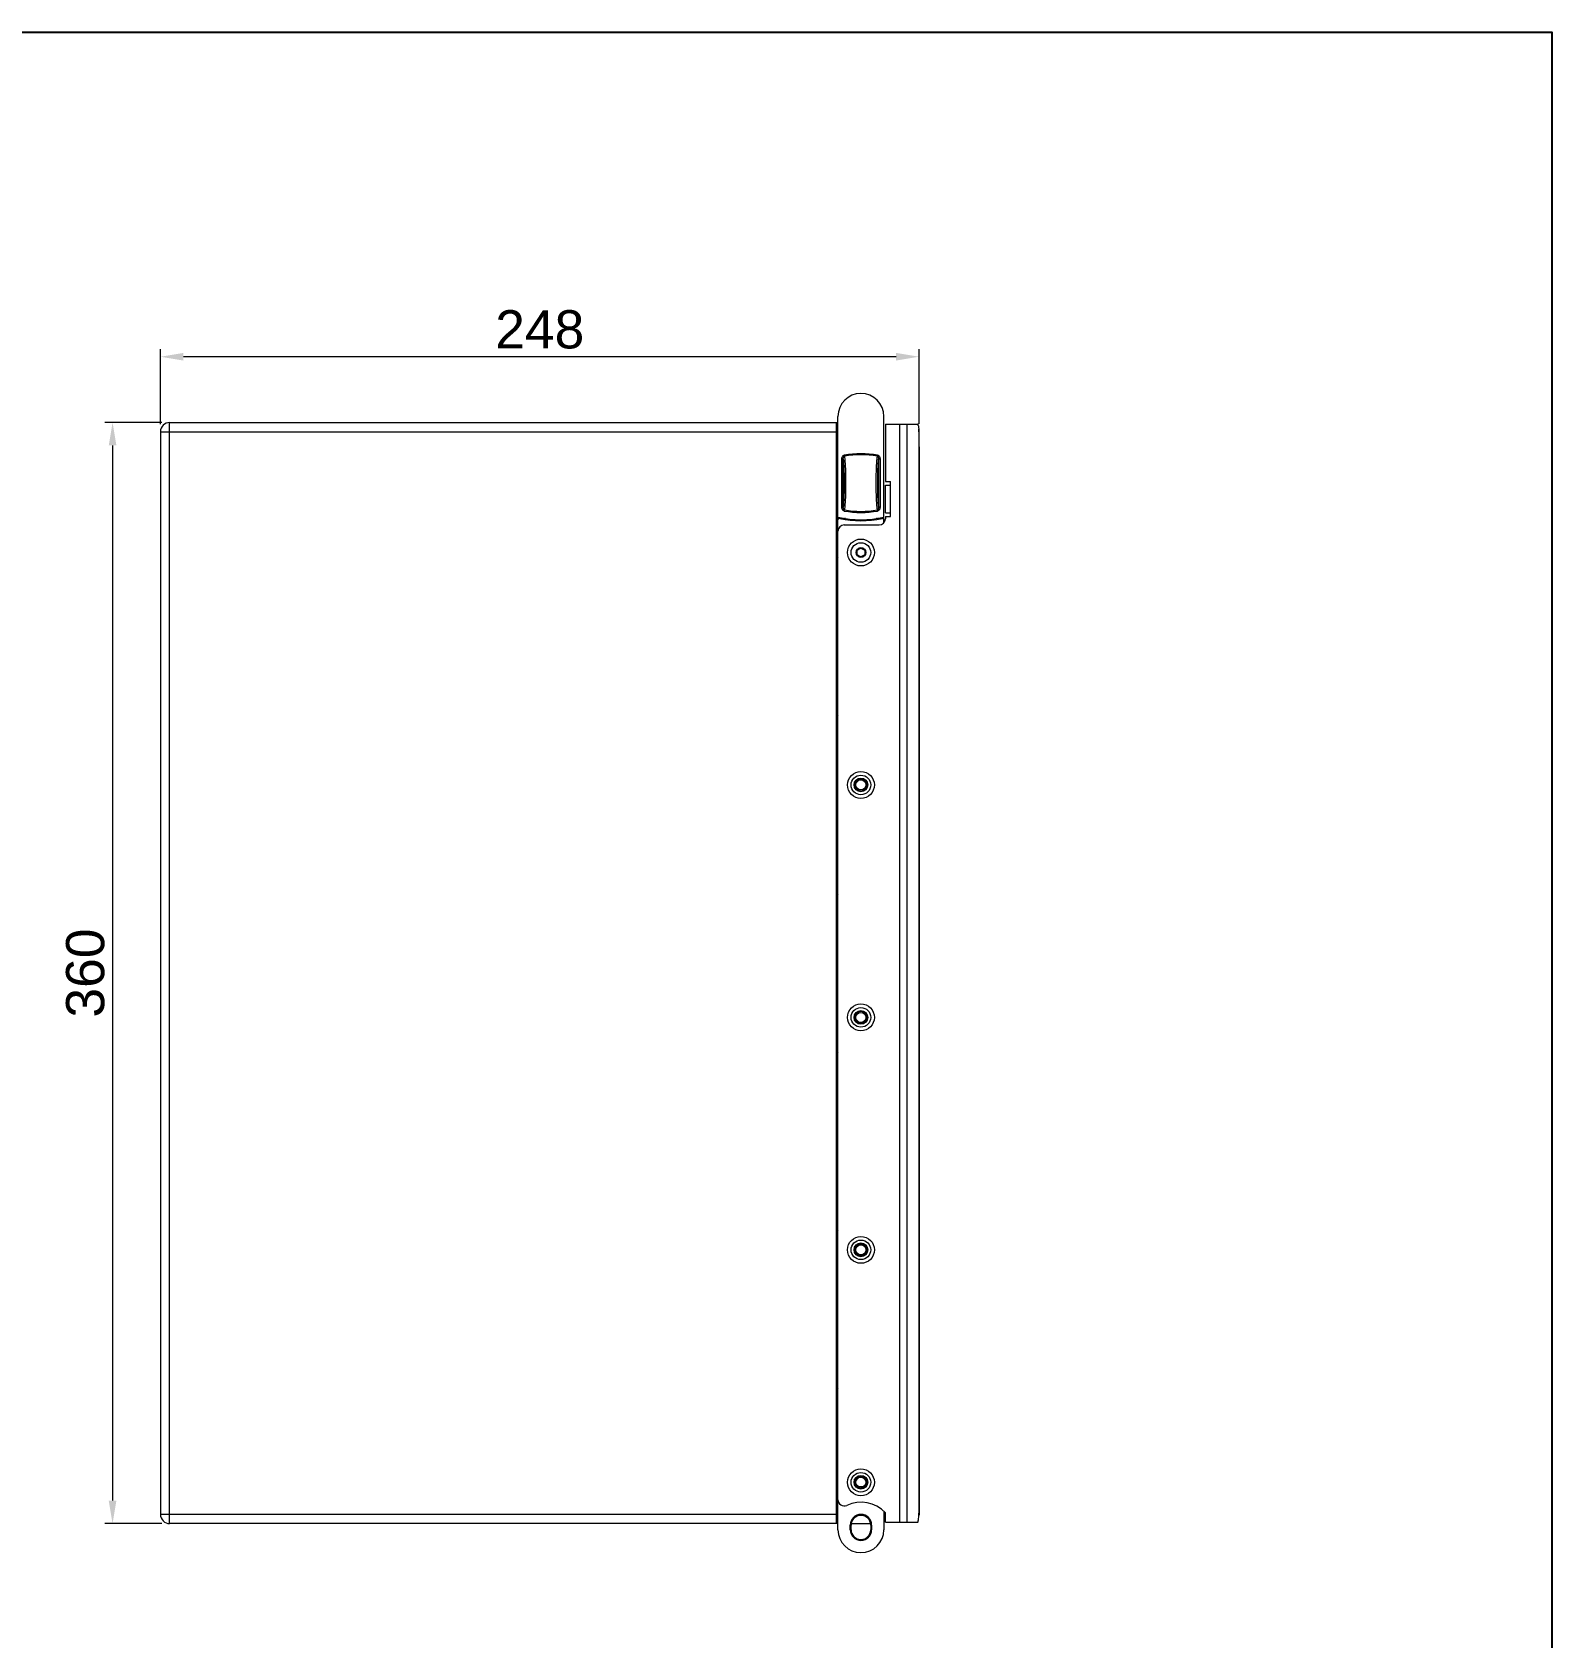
# Model space of a CAD drawing. Header units: millimetres. Extents: x 0 to 1485, y 0 to 1050.
# Drawn here: x 988 to 1485, y 525 to 1050 of the extents above; entities that cross this region are included whole.
import ezdxf

# ---------------------------------------------------------------- set-up
doc = ezdxf.new("R2010")
doc.units = ezdxf.units.MM
doc.header["$LTSCALE"] = 0.1
doc.layers.get('Defpoints').update_dxf_attribs({"lineweight": 9})
doc.layers.add('图框', color=7, linetype='Continuous')
doc.layers.add('标注', color=251, linetype='Continuous', lineweight=9)
doc.styles.get("Standard").update_dxf_attribs({"font": 'arial.ttf'})
doc.dimstyles.new('STANDARD 5', dxfattribs={"dimscale": 5, "dimtxt": 2.5, "dimasz": 1.5, "dimexe": 0.5, "dimexo": 0.5, "dimgap": 0.5, "dimtad": 1, "dimtoh": 1, "dimdec": 1, "dimzin": 12, "dimdsep": 46, "dimtxsty": 'Standard', "dimcen": 0, "dimclrd": 256, "dimclre": 256, "dimclrt": 256, "dimadec": 0, "dimazin": 0, "dimtp": 0.01, "dimtm": 0.01, "dimtfac": 1, "dimtdec": 1, "dimtofl": 0, "dimtmove": 0, "dimatfit": 3, "dimfxl": 1, "dimtolj": 1, "dimtzin": 4, "dimlwd": -1, "dimlwe": -1, "dimarcsym": 0})

# ---------------------------------------------------------------- blocks, each defined once
blk = doc.blocks.new('A4-H')
at = {"layer": '图框'}
blk.add_lwpolyline([(0, 210.02), (297, 210.02), (297, 0), (0, 0)], close=True, dxfattribs=at)
blk = doc.blocks.new('*D8')
at = {"layer": 'Defpoints', "color": 0, "transparency": 16777216}
for p in [(1029.86, 943.87), (1029.86, 919.37), (1277.91, 919.47)]:
    blk.add_point(p, dxfattribs=at)
at = {"layer": '标注', "transparency": 16777216}
for p, q in [((1029.86, 921.87), (1029.86, 946.37)), ((1277.91, 921.97), (1277.91, 946.37)), ((1270.41, 943.87), (1037.36, 943.87))]:
    blk.add_line(p, q, dxfattribs=at)
for points in [[(1037.36, 945.12), (1037.36, 942.62), (1029.86, 943.87)], [(1270.41, 945.12), (1270.41, 942.62), (1277.91, 943.87)]]:
    blk.add_solid(points, dxfattribs=at)
at = {"layer": '标注', "transparency": 16777216, "insert": (1153.89, 952.75), "char_height": 12.5, "attachment_point": 5}
blk.add_mtext('\\A1;248', dxfattribs=at)
blk = doc.blocks.new('*D9')
at = {"layer": 'Defpoints', "color": 0, "transparency": 16777216}
for p in [(1032.86, 922.37), (1014.2, 562.37), (1032.86, 562.37)]:
    blk.add_point(p, dxfattribs=at)
at = {"layer": '标注', "transparency": 16777216}
for p, q in [((1030.36, 922.37), (1011.7, 922.37)), ((1014.2, 914.87), (1014.2, 569.87)), ((1030.36, 562.37), (1011.7, 562.37))]:
    blk.add_line(p, q, dxfattribs=at)
for points in [[(1012.95, 914.87), (1015.45, 914.87), (1014.2, 922.37)], [(1012.95, 569.87), (1015.45, 569.87), (1014.2, 562.37)]]:
    blk.add_solid(points, dxfattribs=at)
at = {"layer": '标注', "transparency": 16777216, "insert": (1005.32, 742.37), "char_height": 12.5, "attachment_point": 5, "rotation": 90}
blk.add_mtext('\\A1;360', dxfattribs=at)

msp = doc.modelspace()

# ---------------------------------------------------------------- linework, layer by layer
at = {"lineweight": 9}
for p, q in [((1251.41, 560.37), (1251.41, 924.37)), ((1266.41, 889.59), (1266.41, 924.37)), ((1029.86, 919.37), (1029.86, 565.37)), ((1029.86, 919.37), (1250.91, 919.37)), ((1032.86, 562.37), (1032.86, 922.37)), ((1032.86, 922.37), (1251.41, 922.37)), ((1250.91, 562.37), (1250.91, 922.37)), ((1266.91, 921.87), (1266.91, 903.07)), ((1266.91, 921.87), (1277.54, 921.87)), ((1271.55, 921.87), (1271.55, 571.15)), ((1273.94, 921.87), (1273.94, 917.08)), ((1277.69, 921.29), (1277.85, 919.69)), ((1277.85, 919.69), (1277.85, 903.68)), ((1277.85, 919.47), (1277.91, 919.47)), ((1277.91, 914.41), (1277.91, 919.47)), ((1273.94, 917.08), (1273.94, 562.87)), ((1277.91, 914.41), (1277.91, 567.98)), ((1250.91, 910.37), (1251.41, 910.37)), ((1252.66, 894.74), (1252.66, 910.4)), ((1252.66, 910.4), (1253.15, 910.4)), ((1253.15, 894.74), (1253.15, 910.4)), ((1253.47, 911.71), (1253.54, 911.34)), ((1264.35, 911.71), (1264.29, 911.34)), ((1264.67, 910.4), (1264.67, 894.74)), ((1265.17, 910.4), (1264.67, 910.4)), ((1265.17, 910.4), (1265.17, 894.74)), ((1266.91, 903.07), (1268.61, 903.07)), ((1268.61, 891.67), (1268.61, 903.07)), ((1277.85, 903.68), (1277.85, 581.06)), ((1266.91, 892.87), (1266.91, 901.87)), ((1266.91, 901.87), (1268.61, 901.87)), ((1252.66, 894.74), (1253.15, 894.74)), ((1253.47, 893.43), (1253.54, 893.8)), ((1264.35, 893.43), (1264.29, 893.8)), ((1265.17, 894.74), (1264.67, 894.74)), ((1266.91, 892.87), (1268.61, 892.87)), ((1253.41, 888.87), (1264.91, 888.87)), ((1266.91, 891.67), (1266.91, 890.87)), ((1266.91, 891.67), (1268.61, 891.67)), ((1257.66, 880.59), (1258.91, 881.31)), ((1257.66, 879.15), (1257.66, 880.59)), ((1258.91, 878.43), (1257.66, 879.15)), ((1258.91, 881.31), (1260.16, 880.59)), ((1260.16, 879.15), (1258.91, 878.43)), ((1260.16, 880.59), (1260.16, 879.15)), ((1277.85, 581.06), (1277.85, 565.05)), ((1251.41, 574.37), (1250.91, 574.37)), ((1259.58, 574.37), (1258.25, 574.37)), ((1271.55, 571.15), (1271.55, 562.87)), ((1277.91, 567.98), (1277.91, 565.27)), ((1250.91, 565.37), (1029.86, 565.37)), ((1251.41, 562.37), (1032.86, 562.37)), ((1255.41, 561.87), (1255.71, 561.87)), ((1255.41, 560.37), (1255.41, 561.87)), ((1255.71, 560.37), (1255.71, 561.87)), ((1255.8, 562.37), (1262.03, 562.37)), ((1262.41, 561.87), (1262.11, 561.87)), ((1262.11, 561.87), (1262.11, 560.37)), ((1262.41, 561.87), (1262.41, 560.37)), ((1266.41, 566.33), (1266.41, 560.37)), ((1266.91, 562.87), (1266.91, 565.92)), ((1266.91, 562.87), (1277.54, 562.87)), ((1277.69, 563.46), (1277.85, 565.05)), ((1277.85, 565.27), (1277.91, 565.27)), ((1255.41, 560.37), (1255.71, 560.37)), ((1262.41, 560.37), (1262.11, 560.37))]:
    msp.add_line(p, q, dxfattribs=at)
for centre, radius in [((1258.91, 879.87), 4.4), ((1258.91, 879.87), 3.2), ((1258.91, 879.87), 1.6), ((1258.91, 803.87), 4.4), ((1258.91, 803.87), 3.2), ((1258.91, 803.87), 2.25), ((1258.91, 803.87), 2), ((1258.91, 803.87), 1.65), ((1258.91, 727.87), 4.4), ((1258.91, 727.87), 3.2), ((1258.91, 727.87), 2.25), ((1258.91, 727.87), 2), ((1258.91, 727.87), 1.65), ((1258.91, 651.87), 4.4), ((1258.91, 651.87), 3.2), ((1258.91, 651.87), 2.25), ((1258.91, 651.87), 2), ((1258.91, 651.87), 1.65), ((1258.91, 575.87), 4.4), ((1258.91, 575.87), 3.2), ((1258.91, 575.87), 2.25), ((1258.91, 575.87), 2), ((1258.91, 575.87), 1.65)]:
    msp.add_circle(centre, radius, dxfattribs=at)
for centre, radius, start, end in [((1258.91, 924.37), 7.5, 0, 180), ((1032.86, 919.37), 3, 90, 180), ((1275.51, 919.47), 2.4, 0, 16.6291), ((1268.3, 918.61), 9.61, 5.1167, 6.4438), ((1268.36, 918.62), 9.55, 4.3096, 5.116), ((1258.91, 880.71), 31.47, 80.045, 99.955), ((1258.91, 881.67), 30.16, 79.7297, 100.2703), ((1258.91, 924.43), 31.47, 260.045, 279.955), ((1258.91, 923.47), 30.16, 259.7297, 280.2703), ((1258.91, 923.57), 33, 256.8634, 283.1366), ((1251.91, 890.51), 0.5, 78.0115, 180), ((1253.41, 886.87), 2, 90, 180), ((1258.91, 923.47), 33.2, 258.0115, 281.9885), ((1253.71, 890.17), 0.8, 81.1501, 125.2095), ((1264.11, 890.17), 0.8, 54.7905, 98.8499), ((1264.91, 890.87), 2, 270, 0), ((1265.91, 890.51), 0.5, 0, 101.9885), ((1253.91, 879.87), 3, 180, 213.5245), ((1253.91, 824.87), 3, 146.4755, 180), ((1253.91, 769.87), 3, 180, 213.5245), ((1253.91, 714.87), 3, 146.4755, 180), ((1253.91, 659.87), 3, 180, 213.5245), ((1253.91, 604.87), 3, 146.4755, 180), ((1253.41, 570.15), 2, 180, 295.029), ((1258.91, 558.37), 11, 43.3418, 115.029), ((1032.86, 565.37), 3, 180, 270), ((1258.91, 561.87), 3.5, 0, 180), ((1258.91, 561.87), 3.2, 0, 180), ((1275.51, 565.27), 2.4, 343.3709, 0), ((1268.33, 566.13), 9.59, 353.555, 355.6884), ((1268.42, 566.12), 9.49, 355.6894, 357.8388), ((1268.48, 566.12), 9.43, 357.8397, 359.9992), ((1258.91, 560.37), 7.5, 180, 0), ((1258.91, 560.37), 3.5, 180, 0), ((1258.91, 560.37), 3.2, 180, 0)]:
    msp.add_arc(centre, radius, start, end, dxfattribs=at)
for points, knots in [([(1277.69, 921.29), (1277.68, 921.37), (1277.66, 921.51), (1277.62, 921.7), (1277.6, 921.81), (1277.56, 921.87), (1277.54, 921.87)], [0, 0, 0, 0, 0.407233, 0.713408, 0.908938, 1, 1, 1, 1]), ([(1252.66, 910.4), (1252.66, 910.54), (1252.68, 910.82), (1252.8, 911.15), (1252.95, 911.39), (1253.1, 911.54), (1253.27, 911.65), (1253.4, 911.7), (1253.47, 911.71)], [0, 0, 0, 0, 0.249953, 0.499629, 0.62475, 0.749849, 0.874937, 1, 1, 1, 1]), ([(1253.15, 910.4), (1253.15, 910.49), (1253.15, 910.63), (1253.18, 910.8), (1253.21, 910.94), (1253.25, 911.06), (1253.32, 911.18), (1253.41, 911.29), (1253.49, 911.33), (1253.54, 911.34)], [0, 0, 0, 0, 0.247005, 0.370765, 0.494823, 0.619377, 0.744762, 0.871527, 1, 1, 1, 1]), ([(1253.15, 910.4), (1253.2, 909.84), (1253.28, 908.63), (1253.36, 906.74), (1253.41, 904.69), (1253.43, 902.57), (1253.41, 900.45), (1253.36, 898.41), (1253.28, 896.51), (1253.2, 895.3), (1253.15, 894.74)], [0, 0, 0, 0, 0.108583, 0.231158, 0.363217, 0.500005, 0.636792, 0.768851, 0.891422, 1, 1, 1, 1]), ([(1253.54, 911.34), (1253.57, 911.05), (1253.63, 910.44), (1253.73, 909.12), (1253.83, 907.3), (1253.91, 904.99), (1253.93, 902.57), (1253.91, 900.16), (1253.83, 897.84), (1253.73, 896.03), (1253.63, 894.7), (1253.57, 894.09), (1253.54, 893.8)], [0, 0, 0, 0, 0.050017, 0.104963, 0.226971, 0.360588, 0.500003, 0.639418, 0.773035, 0.895038, 0.949982, 1, 1, 1, 1]), ([(1264.29, 893.8), (1264.26, 894.09), (1264.2, 894.7), (1264.09, 896.03), (1263.99, 897.84), (1263.92, 900.16), (1263.9, 902.57), (1263.92, 904.99), (1263.99, 907.3), (1264.09, 909.12), (1264.2, 910.44), (1264.26, 911.05), (1264.29, 911.34)], [0, 0, 0, 0, 0.050017, 0.104963, 0.226971, 0.360588, 0.500003, 0.639418, 0.773035, 0.895038, 0.949982, 1, 1, 1, 1]), ([(1264.29, 911.34), (1264.34, 911.33), (1264.42, 911.29), (1264.51, 911.18), (1264.58, 911.06), (1264.62, 910.94), (1264.65, 910.8), (1264.67, 910.63), (1264.68, 910.49), (1264.67, 910.4)], [0, 0, 0, 0, 0.128449, 0.255265, 0.380709, 0.505282, 0.629328, 0.753073, 1, 1, 1, 1]), ([(1264.35, 911.71), (1264.42, 911.7), (1264.56, 911.65), (1264.73, 911.54), (1264.88, 911.39), (1265.03, 911.15), (1265.14, 910.82), (1265.17, 910.54), (1265.17, 910.4)], [0, 0, 0, 0, 0.125043, 0.250152, 0.375301, 0.500468, 0.75018, 1, 1, 1, 1]), ([(1264.67, 894.74), (1264.63, 895.3), (1264.55, 896.51), (1264.47, 898.41), (1264.42, 900.45), (1264.4, 902.57), (1264.42, 904.69), (1264.47, 906.74), (1264.55, 908.63), (1264.63, 909.84), (1264.67, 910.4)], [0, 0, 0, 0, 0.108583, 0.231158, 0.363217, 0.500004, 0.636792, 0.768851, 0.891422, 1, 1, 1, 1]), ([(1253.47, 893.43), (1253.4, 893.45), (1253.27, 893.49), (1253.1, 893.61), (1252.95, 893.76), (1252.8, 893.99), (1252.68, 894.32), (1252.66, 894.6), (1252.66, 894.74)], [0, 0, 0, 0, 0.125043, 0.250152, 0.375301, 0.500468, 0.75018, 1, 1, 1, 1]), ([(1253.54, 893.8), (1253.49, 893.81), (1253.41, 893.85), (1253.32, 893.96), (1253.25, 894.08), (1253.21, 894.21), (1253.18, 894.34), (1253.15, 894.52), (1253.15, 894.65), (1253.15, 894.74)], [0, 0, 0, 0, 0.128449, 0.255265, 0.380709, 0.505282, 0.629328, 0.753073, 1, 1, 1, 1]), ([(1264.67, 894.74), (1264.68, 894.65), (1264.67, 894.52), (1264.65, 894.34), (1264.62, 894.21), (1264.58, 894.08), (1264.51, 893.96), (1264.42, 893.85), (1264.34, 893.81), (1264.29, 893.8)], [0, 0, 0, 0, 0.247005, 0.370765, 0.494823, 0.619377, 0.744762, 0.871527, 1, 1, 1, 1]), ([(1265.17, 894.74), (1265.17, 894.6), (1265.14, 894.32), (1265.03, 893.99), (1264.88, 893.76), (1264.73, 893.61), (1264.56, 893.49), (1264.42, 893.45), (1264.35, 893.43)], [0, 0, 0, 0, 0.249953, 0.499629, 0.62475, 0.749849, 0.874937, 1, 1, 1, 1]), ([(1277.54, 562.87), (1277.56, 562.87), (1277.6, 562.93), (1277.62, 563.04), (1277.66, 563.23), (1277.68, 563.37), (1277.69, 563.46)], [0, 0, 0, 0, 0.091062, 0.286592, 0.592767, 1, 1, 1, 1])]:
    msp.add_open_spline(points, degree=3, knots=knots, dxfattribs=at)

# ---------------------------------------------------------------- block references
at = {"layer": '图框', "xscale": 4.999523854850001, "yscale": 4.999523854850001, "zscale": 4.999523854850001}
msp.add_blockref('A4-H', (0, 0), dxfattribs=at)

# ---------------------------------------------------------------- dimensions: what is measured, and where the dimension line sits
at = {"layer": '标注'}
dim = msp.add_linear_dim(base=(1029.86, 943.87), p1=(1277.91, 919.47), p2=(1029.86, 919.37), dimstyle='STANDARD 5', override={"dimdec": 0}, dxfattribs=at)
dim.commit()
dim.dimension.update_dxf_attribs({"geometry": '*D8', "text_midpoint": (1153.89, 952.75)})
dim = msp.add_linear_dim(base=(1014.2, 562.37), p1=(1032.86, 922.37), p2=(1032.86, 562.37), angle=90, dimstyle='STANDARD 5', dxfattribs=at)
dim.commit()
dim.dimension.update_dxf_attribs({"geometry": '*D9', "text_midpoint": (1005.32, 742.37)})

doc.saveas('drawing.dxf')
